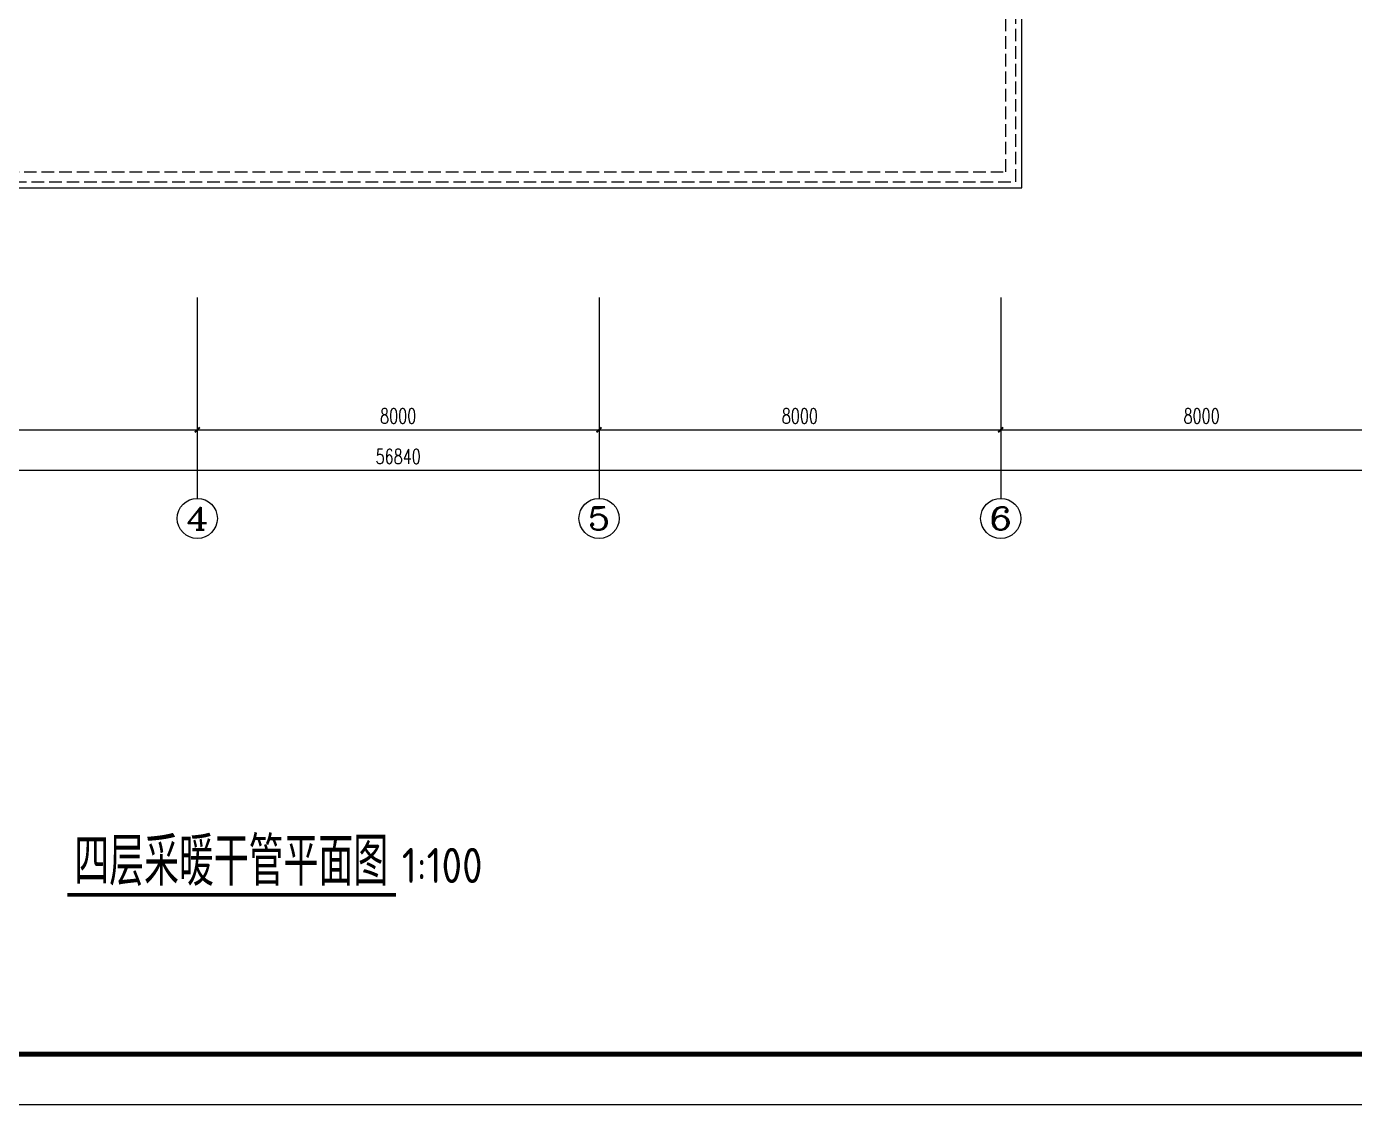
# Model space of a CAD drawing. Extents: x 2297255 to 2381355, y -608375 to -364775.
# Drawn here: x 2328467 to 2354911, y -424175 to -402704 of the extents above; entities that cross this region are included whole.
import ezdxf
from ezdxf.enums import TextEntityAlignment as Align

# ---------------------------------------------------------------- set-up
doc = ezdxf.new("R2010")
doc.units = 0
doc.header["$LTSCALE"] = 1000
doc.header["$MEASUREMENT"] = 0
doc.linetypes.add('DASH', pattern=[0.35, 0.25, -0.1])
for name, color, linetype in [('AXIS', 3, 'Continuous'), ('AXIS_TEXT', 7, 'Continuous'), ('DIM_SYMB', 3, 'Continuous'), ('PUB_DIM', 3, 'Continuous'), ('PUB_TEXT', 7, 'Continuous'), ('TK', 4, 'Continuous')]:
    doc.layers.add(name, color=color, linetype=linetype)
doc.styles.add('_TCH_AXIS', font='COMPLEX', dxfattribs={"bigfont": 'GBCBIG'})
doc.styles.add('_TCH_DIM_T3', font='SIMPLEX', dxfattribs={"width": 0.705882, "bigfont": 'GBCBIG'})
doc.styles.add('COMPLEX', font='COMPLEX')
doc.styles.add('HZTXT1', font='romans.shx', dxfattribs={"width": 0.7, "bigfont": 'GBHZFS.SHX'})
doc.styles.get("Standard").update_dxf_attribs({"font": 'gbenor.shx', "bigfont": 'gbcbig.shx'})
doc.dimstyles.new('_TCH_ARCH&&100', dxfattribs={"dimtxt": 297.5, "dimasz": 100, "dimexe": 250, "dimexo": 300, "dimgap": 126.25, "dimtad": 1, "dimdec": 0, "dimzin": 0, "dimdsep": 46, "dimtxsty": '_TCH_DIM_T3', "dimblk": 'ARCHTICK', "dimcen": 0.09, "dimclrt": 7, "dimazin": 2, "dimtfac": 1, "dimtdec": 0, "dimtix": 1, "dimtmove": 2, "dimatfit": 3, "dimfxl": 30, "dimtolj": 1, "dimtzin": 0, "dimarcsym": 0})

# ---------------------------------------------------------------- blocks, each defined once
blk = doc.blocks.new('_ArchTick')
at = {"color": 0, "linetype": 'ByBlock', "const_width": 0.4}
blk.add_lwpolyline([(-0.5, -0.5), (0.5, 0.5)], dxfattribs=at)
blk = doc.blocks.new('*D109')
at = {"layer": 'Defpoints', "color": 0, "transparency": 16777216}
for p in [(-45219, -16333), (11621, -16333), (11621, -17376)]:
    blk.add_point(p, dxfattribs=at)
at = {"layer": 'PUB_DIM', "color": 0, "lineweight": -2, "transparency": 16777216}
for p, q in [((-45219, -16633), (-45219, -17626)), ((11621, -16633), (11621, -17626)), ((-45219, -17376), (11621, -17376))]:
    blk.add_line(p, q, dxfattribs=at)
at = {"layer": 'PUB_DIM', "color": 0, "lineweight": -2, "transparency": 16777216, "xscale": 100, "yscale": 100, "zscale": 100, "rotation": 180}
blk.add_blockref('_ArchTick', (-45219, -17376), dxfattribs=at)
at = {"layer": 'PUB_DIM', "color": 0, "lineweight": -2, "transparency": 16777216, "xscale": 100, "yscale": 100, "zscale": 100}
blk.add_blockref('_ArchTick', (11621, -17376), dxfattribs=at)
at = {"layer": 'PUB_DIM', "color": 7, "transparency": 16777216, "insert": (-16799, -17101), "char_height": 297.5, "attachment_point": 5, "style": '_TCH_DIM_T3'}
blk.add_mtext('\\A1;56840', dxfattribs=at)
blk = doc.blocks.new('*D113')
at = {"layer": 'Defpoints', "color": 0, "transparency": 16777216}
for p in [(-28799, -15552), (-20799, -15552), (-20799, -16569)]:
    blk.add_point(p, dxfattribs=at)
at = {"layer": 'PUB_DIM', "color": 0, "lineweight": -2, "transparency": 16777216}
for p, q in [((-28799, -15852), (-28799, -16819)), ((-20799, -15852), (-20799, -16819)), ((-28799, -16569), (-20799, -16569))]:
    blk.add_line(p, q, dxfattribs=at)
at = {"layer": 'PUB_DIM', "color": 0, "lineweight": -2, "transparency": 16777216, "xscale": 100, "yscale": 100, "zscale": 100, "rotation": 180}
blk.add_blockref('_ArchTick', (-28799, -16569), dxfattribs=at)
at = {"layer": 'PUB_DIM', "color": 0, "lineweight": -2, "transparency": 16777216, "xscale": 100, "yscale": 100, "zscale": 100}
blk.add_blockref('_ArchTick', (-20799, -16569), dxfattribs=at)
at = {"layer": 'PUB_DIM', "color": 7, "transparency": 16777216, "insert": (-24799, -16294), "char_height": 297.5, "attachment_point": 5, "style": '_TCH_DIM_T3'}
blk.add_mtext('\\A1;8000', dxfattribs=at)
blk = doc.blocks.new('*D114')
at = {"layer": 'Defpoints', "color": 0, "transparency": 16777216}
for p in [(-20799, -15552), (-12799, -15552), (-12799, -16569)]:
    blk.add_point(p, dxfattribs=at)
at = {"layer": 'PUB_DIM', "color": 0, "lineweight": -2, "transparency": 16777216}
for p, q in [((-20799, -15852), (-20799, -16819)), ((-12799, -15852), (-12799, -16819)), ((-20799, -16569), (-12799, -16569))]:
    blk.add_line(p, q, dxfattribs=at)
at = {"layer": 'PUB_DIM', "color": 0, "lineweight": -2, "transparency": 16777216, "xscale": 100, "yscale": 100, "zscale": 100, "rotation": 180}
blk.add_blockref('_ArchTick', (-20799, -16569), dxfattribs=at)
at = {"layer": 'PUB_DIM', "color": 0, "lineweight": -2, "transparency": 16777216, "xscale": 100, "yscale": 100, "zscale": 100}
blk.add_blockref('_ArchTick', (-12799, -16569), dxfattribs=at)
at = {"layer": 'PUB_DIM', "color": 7, "transparency": 16777216, "insert": (-16799, -16294), "char_height": 297.5, "attachment_point": 5, "style": '_TCH_DIM_T3'}
blk.add_mtext('\\A1;8000', dxfattribs=at)
blk = doc.blocks.new('*D115')
at = {"layer": 'Defpoints', "color": 0, "transparency": 16777216}
for p in [(-12799, -15552), (-4799, -15552), (-4799, -16569)]:
    blk.add_point(p, dxfattribs=at)
at = {"layer": 'PUB_DIM', "color": 0, "lineweight": -2, "transparency": 16777216}
for p, q in [((-12799, -15852), (-12799, -16819)), ((-4799, -15852), (-4799, -16819)), ((-12799, -16569), (-4799, -16569))]:
    blk.add_line(p, q, dxfattribs=at)
at = {"layer": 'PUB_DIM', "color": 0, "lineweight": -2, "transparency": 16777216, "xscale": 100, "yscale": 100, "zscale": 100, "rotation": 180}
blk.add_blockref('_ArchTick', (-12799, -16569), dxfattribs=at)
at = {"layer": 'PUB_DIM', "color": 0, "lineweight": -2, "transparency": 16777216, "xscale": 100, "yscale": 100, "zscale": 100}
blk.add_blockref('_ArchTick', (-4799, -16569), dxfattribs=at)
at = {"layer": 'PUB_DIM', "color": 7, "transparency": 16777216, "insert": (-8799, -16294), "char_height": 297.5, "attachment_point": 5, "style": '_TCH_DIM_T3'}
blk.add_mtext('\\A1;8000', dxfattribs=at)
blk = doc.blocks.new('*D116')
at = {"layer": 'Defpoints', "color": 0, "transparency": 16777216}
for p in [(-4799, -15552), (3201, -15552), (3201, -16569)]:
    blk.add_point(p, dxfattribs=at)
at = {"layer": 'PUB_DIM', "color": 0, "lineweight": -2, "transparency": 16777216}
for p, q in [((-4799, -15852), (-4799, -16819)), ((3201, -15852), (3201, -16819)), ((-4799, -16569), (3201, -16569))]:
    blk.add_line(p, q, dxfattribs=at)
at = {"layer": 'PUB_DIM', "color": 0, "lineweight": -2, "transparency": 16777216, "xscale": 100, "yscale": 100, "zscale": 100, "rotation": 180}
blk.add_blockref('_ArchTick', (-4799, -16569), dxfattribs=at)
at = {"layer": 'PUB_DIM', "color": 0, "lineweight": -2, "transparency": 16777216, "xscale": 100, "yscale": 100, "zscale": 100}
blk.add_blockref('_ArchTick', (3201, -16569), dxfattribs=at)
at = {"layer": 'PUB_DIM', "color": 7, "transparency": 16777216, "insert": (-799, -16294), "char_height": 297.5, "attachment_point": 5, "style": '_TCH_DIM_T3'}
blk.add_mtext('\\A1;8000', dxfattribs=at)
blk = doc.blocks.new('*D256')
at = {"layer": 'Defpoints', "color": 0, "transparency": 16777216}
for p in [(-45219, -16333), (11621, -16333), (11621, -17376)]:
    blk.add_point(p, dxfattribs=at)
at = {"layer": 'PUB_DIM', "color": 0, "lineweight": -2, "transparency": 16777216}
for p, q in [((-45219, -16633), (-45219, -17626)), ((11621, -16633), (11621, -17626)), ((-45219, -17376), (11621, -17376))]:
    blk.add_line(p, q, dxfattribs=at)
at = {"layer": 'PUB_DIM', "color": 0, "lineweight": -2, "transparency": 16777216, "xscale": 100, "yscale": 100, "zscale": 100, "rotation": 180}
blk.add_blockref('_ArchTick', (-45219, -17376), dxfattribs=at)
at = {"layer": 'PUB_DIM', "color": 0, "lineweight": -2, "transparency": 16777216, "xscale": 100, "yscale": 100, "zscale": 100}
blk.add_blockref('_ArchTick', (11621, -17376), dxfattribs=at)
at = {"layer": 'PUB_DIM', "color": 7, "transparency": 16777216, "insert": (-16799, -17101), "char_height": 297.5, "attachment_point": 5, "style": '_TCH_DIM_T3'}
blk.add_mtext('\\A1;56840', dxfattribs=at)
blk = doc.blocks.new('*D260')
at = {"layer": 'Defpoints', "color": 0, "transparency": 16777216}
for p in [(-28799, -15552), (-20799, -15552), (-20799, -16569)]:
    blk.add_point(p, dxfattribs=at)
at = {"layer": 'PUB_DIM', "color": 0, "lineweight": -2, "transparency": 16777216}
for p, q in [((-28799, -15852), (-28799, -16819)), ((-20799, -15852), (-20799, -16819)), ((-28799, -16569), (-20799, -16569))]:
    blk.add_line(p, q, dxfattribs=at)
at = {"layer": 'PUB_DIM', "color": 0, "lineweight": -2, "transparency": 16777216, "xscale": 100, "yscale": 100, "zscale": 100, "rotation": 180}
blk.add_blockref('_ArchTick', (-28799, -16569), dxfattribs=at)
at = {"layer": 'PUB_DIM', "color": 0, "lineweight": -2, "transparency": 16777216, "xscale": 100, "yscale": 100, "zscale": 100}
blk.add_blockref('_ArchTick', (-20799, -16569), dxfattribs=at)
at = {"layer": 'PUB_DIM', "color": 7, "transparency": 16777216, "insert": (-24799, -16294), "char_height": 297.5, "attachment_point": 5, "style": '_TCH_DIM_T3'}
blk.add_mtext('\\A1;8000', dxfattribs=at)
blk = doc.blocks.new('*D261')
at = {"layer": 'Defpoints', "color": 0, "transparency": 16777216}
for p in [(-20799, -15552), (-12799, -15552), (-12799, -16569)]:
    blk.add_point(p, dxfattribs=at)
at = {"layer": 'PUB_DIM', "color": 0, "lineweight": -2, "transparency": 16777216}
for p, q in [((-20799, -15852), (-20799, -16819)), ((-12799, -15852), (-12799, -16819)), ((-20799, -16569), (-12799, -16569))]:
    blk.add_line(p, q, dxfattribs=at)
at = {"layer": 'PUB_DIM', "color": 0, "lineweight": -2, "transparency": 16777216, "xscale": 100, "yscale": 100, "zscale": 100, "rotation": 180}
blk.add_blockref('_ArchTick', (-20799, -16569), dxfattribs=at)
at = {"layer": 'PUB_DIM', "color": 0, "lineweight": -2, "transparency": 16777216, "xscale": 100, "yscale": 100, "zscale": 100}
blk.add_blockref('_ArchTick', (-12799, -16569), dxfattribs=at)
at = {"layer": 'PUB_DIM', "color": 7, "transparency": 16777216, "insert": (-16799, -16294), "char_height": 297.5, "attachment_point": 5, "style": '_TCH_DIM_T3'}
blk.add_mtext('\\A1;8000', dxfattribs=at)
blk = doc.blocks.new('*D262')
at = {"layer": 'Defpoints', "color": 0, "transparency": 16777216}
for p in [(-12799, -15552), (-4799, -15552), (-4799, -16569)]:
    blk.add_point(p, dxfattribs=at)
at = {"layer": 'PUB_DIM', "color": 0, "lineweight": -2, "transparency": 16777216}
for p, q in [((-12799, -15852), (-12799, -16819)), ((-4799, -15852), (-4799, -16819)), ((-12799, -16569), (-4799, -16569))]:
    blk.add_line(p, q, dxfattribs=at)
at = {"layer": 'PUB_DIM', "color": 0, "lineweight": -2, "transparency": 16777216, "xscale": 100, "yscale": 100, "zscale": 100, "rotation": 180}
blk.add_blockref('_ArchTick', (-12799, -16569), dxfattribs=at)
at = {"layer": 'PUB_DIM', "color": 0, "lineweight": -2, "transparency": 16777216, "xscale": 100, "yscale": 100, "zscale": 100}
blk.add_blockref('_ArchTick', (-4799, -16569), dxfattribs=at)
at = {"layer": 'PUB_DIM', "color": 7, "transparency": 16777216, "insert": (-8799, -16294), "char_height": 297.5, "attachment_point": 5, "style": '_TCH_DIM_T3'}
blk.add_mtext('\\A1;8000', dxfattribs=at)
blk = doc.blocks.new('*D263')
at = {"layer": 'Defpoints', "color": 0, "transparency": 16777216}
for p in [(-4799, -15552), (3201, -15552), (3201, -16569)]:
    blk.add_point(p, dxfattribs=at)
at = {"layer": 'PUB_DIM', "color": 0, "lineweight": -2, "transparency": 16777216}
for p, q in [((-4799, -15852), (-4799, -16819)), ((3201, -15852), (3201, -16819)), ((-4799, -16569), (3201, -16569))]:
    blk.add_line(p, q, dxfattribs=at)
at = {"layer": 'PUB_DIM', "color": 0, "lineweight": -2, "transparency": 16777216, "xscale": 100, "yscale": 100, "zscale": 100, "rotation": 180}
blk.add_blockref('_ArchTick', (-4799, -16569), dxfattribs=at)
at = {"layer": 'PUB_DIM', "color": 0, "lineweight": -2, "transparency": 16777216, "xscale": 100, "yscale": 100, "zscale": 100}
blk.add_blockref('_ArchTick', (3201, -16569), dxfattribs=at)
at = {"layer": 'PUB_DIM', "color": 7, "transparency": 16777216, "insert": (-799, -16294), "char_height": 297.5, "attachment_point": 5, "style": '_TCH_DIM_T3'}
blk.add_mtext('\\A1;8000', dxfattribs=at)
blk = doc.blocks.new('*D403')
at = {"layer": 'Defpoints', "color": 0, "transparency": 16777216}
for p in [(-45219, -16333), (11621, -16333), (11621, -17376)]:
    blk.add_point(p, dxfattribs=at)
at = {"layer": 'PUB_DIM', "color": 0, "lineweight": -2, "transparency": 16777216}
for p, q in [((-45219, -16633), (-45219, -17626)), ((11621, -16633), (11621, -17626)), ((-45219, -17376), (11621, -17376))]:
    blk.add_line(p, q, dxfattribs=at)
at = {"layer": 'PUB_DIM', "color": 0, "lineweight": -2, "transparency": 16777216, "xscale": 100, "yscale": 100, "zscale": 100, "rotation": 180}
blk.add_blockref('_ArchTick', (-45219, -17376), dxfattribs=at)
at = {"layer": 'PUB_DIM', "color": 0, "lineweight": -2, "transparency": 16777216, "xscale": 100, "yscale": 100, "zscale": 100}
blk.add_blockref('_ArchTick', (11621, -17376), dxfattribs=at)
at = {"layer": 'PUB_DIM', "color": 7, "transparency": 16777216, "insert": (-16799, -17101), "char_height": 297.5, "attachment_point": 5, "style": '_TCH_DIM_T3'}
blk.add_mtext('\\A1;56840', dxfattribs=at)
blk = doc.blocks.new('*D407')
at = {"layer": 'Defpoints', "color": 0, "transparency": 16777216}
for p in [(-28799, -15552), (-20799, -15552), (-20799, -16569)]:
    blk.add_point(p, dxfattribs=at)
at = {"layer": 'PUB_DIM', "color": 0, "lineweight": -2, "transparency": 16777216}
for p, q in [((-28799, -15852), (-28799, -16819)), ((-20799, -15852), (-20799, -16819)), ((-28799, -16569), (-20799, -16569))]:
    blk.add_line(p, q, dxfattribs=at)
at = {"layer": 'PUB_DIM', "color": 0, "lineweight": -2, "transparency": 16777216, "xscale": 100, "yscale": 100, "zscale": 100, "rotation": 180}
blk.add_blockref('_ArchTick', (-28799, -16569), dxfattribs=at)
at = {"layer": 'PUB_DIM', "color": 0, "lineweight": -2, "transparency": 16777216, "xscale": 100, "yscale": 100, "zscale": 100}
blk.add_blockref('_ArchTick', (-20799, -16569), dxfattribs=at)
at = {"layer": 'PUB_DIM', "color": 7, "transparency": 16777216, "insert": (-24799, -16294), "char_height": 297.5, "attachment_point": 5, "style": '_TCH_DIM_T3'}
blk.add_mtext('\\A1;8000', dxfattribs=at)
blk = doc.blocks.new('*D408')
at = {"layer": 'Defpoints', "color": 0, "transparency": 16777216}
for p in [(-20799, -15552), (-12799, -15552), (-12799, -16569)]:
    blk.add_point(p, dxfattribs=at)
at = {"layer": 'PUB_DIM', "color": 0, "lineweight": -2, "transparency": 16777216}
for p, q in [((-20799, -15852), (-20799, -16819)), ((-12799, -15852), (-12799, -16819)), ((-20799, -16569), (-12799, -16569))]:
    blk.add_line(p, q, dxfattribs=at)
at = {"layer": 'PUB_DIM', "color": 0, "lineweight": -2, "transparency": 16777216, "xscale": 100, "yscale": 100, "zscale": 100, "rotation": 180}
blk.add_blockref('_ArchTick', (-20799, -16569), dxfattribs=at)
at = {"layer": 'PUB_DIM', "color": 0, "lineweight": -2, "transparency": 16777216, "xscale": 100, "yscale": 100, "zscale": 100}
blk.add_blockref('_ArchTick', (-12799, -16569), dxfattribs=at)
at = {"layer": 'PUB_DIM', "color": 7, "transparency": 16777216, "insert": (-16799, -16294), "char_height": 297.5, "attachment_point": 5, "style": '_TCH_DIM_T3'}
blk.add_mtext('\\A1;8000', dxfattribs=at)
blk = doc.blocks.new('*D409')
at = {"layer": 'Defpoints', "color": 0, "transparency": 16777216}
for p in [(-12799, -15552), (-4799, -15552), (-4799, -16569)]:
    blk.add_point(p, dxfattribs=at)
at = {"layer": 'PUB_DIM', "color": 0, "lineweight": -2, "transparency": 16777216}
for p, q in [((-12799, -15852), (-12799, -16819)), ((-4799, -15852), (-4799, -16819)), ((-12799, -16569), (-4799, -16569))]:
    blk.add_line(p, q, dxfattribs=at)
at = {"layer": 'PUB_DIM', "color": 0, "lineweight": -2, "transparency": 16777216, "xscale": 100, "yscale": 100, "zscale": 100, "rotation": 180}
blk.add_blockref('_ArchTick', (-12799, -16569), dxfattribs=at)
at = {"layer": 'PUB_DIM', "color": 0, "lineweight": -2, "transparency": 16777216, "xscale": 100, "yscale": 100, "zscale": 100}
blk.add_blockref('_ArchTick', (-4799, -16569), dxfattribs=at)
at = {"layer": 'PUB_DIM', "color": 7, "transparency": 16777216, "insert": (-8799, -16294), "char_height": 297.5, "attachment_point": 5, "style": '_TCH_DIM_T3'}
blk.add_mtext('\\A1;8000', dxfattribs=at)
blk = doc.blocks.new('*D410')
at = {"layer": 'Defpoints', "color": 0, "transparency": 16777216}
for p in [(-4799, -15552), (3201, -15552), (3201, -16569)]:
    blk.add_point(p, dxfattribs=at)
at = {"layer": 'PUB_DIM', "color": 0, "lineweight": -2, "transparency": 16777216}
for p, q in [((-4799, -15852), (-4799, -16819)), ((3201, -15852), (3201, -16819)), ((-4799, -16569), (3201, -16569))]:
    blk.add_line(p, q, dxfattribs=at)
at = {"layer": 'PUB_DIM', "color": 0, "lineweight": -2, "transparency": 16777216, "xscale": 100, "yscale": 100, "zscale": 100, "rotation": 180}
blk.add_blockref('_ArchTick', (-4799, -16569), dxfattribs=at)
at = {"layer": 'PUB_DIM', "color": 0, "lineweight": -2, "transparency": 16777216, "xscale": 100, "yscale": 100, "zscale": 100}
blk.add_blockref('_ArchTick', (3201, -16569), dxfattribs=at)
at = {"layer": 'PUB_DIM', "color": 7, "transparency": 16777216, "insert": (-799, -16294), "char_height": 297.5, "attachment_point": 5, "style": '_TCH_DIM_T3'}
blk.add_mtext('\\A1;8000', dxfattribs=at)
blk = doc.blocks.new('_AXISO')
blk.add_circle((0, 0), 0.5)
at = {"layer": 'AXIS_TEXT', "style": 'COMPLEX', "width": 1.041667}
blk.add_attdef('A', text='', height=0.56, dxfattribs=at).set_placement((-0.25, -0.28), (0.25, -0.28), align=Align.FIT)
blk = doc.blocks.new('*D440')
at = {"layer": 'Defpoints', "color": 0, "transparency": 16777216}
for p in [(-45219, -16333), (11621, -16333), (11621, -17376)]:
    blk.add_point(p, dxfattribs=at)
at = {"layer": 'PUB_DIM', "color": 0, "lineweight": -2, "transparency": 16777216}
for p, q in [((-45219, -16633), (-45219, -17626)), ((11621, -16633), (11621, -17626)), ((-45219, -17376), (11621, -17376))]:
    blk.add_line(p, q, dxfattribs=at)
at = {"layer": 'PUB_DIM', "color": 0, "lineweight": -2, "transparency": 16777216, "xscale": 100, "yscale": 100, "zscale": 100, "rotation": 180}
blk.add_blockref('_ArchTick', (-45219, -17376), dxfattribs=at)
at = {"layer": 'PUB_DIM', "color": 0, "lineweight": -2, "transparency": 16777216, "xscale": 100, "yscale": 100, "zscale": 100}
blk.add_blockref('_ArchTick', (11621, -17376), dxfattribs=at)
at = {"layer": 'PUB_DIM', "color": 7, "transparency": 16777216, "insert": (-16799, -17101), "char_height": 297.5, "attachment_point": 5, "style": '_TCH_DIM_T3'}
blk.add_mtext('\\A1;56840', dxfattribs=at)
blk = doc.blocks.new('*D444')
at = {"layer": 'Defpoints', "color": 0, "transparency": 16777216}
for p in [(-28799, -15552), (-20799, -15552), (-20799, -16569)]:
    blk.add_point(p, dxfattribs=at)
at = {"layer": 'PUB_DIM', "color": 0, "lineweight": -2, "transparency": 16777216}
for p, q in [((-28799, -15852), (-28799, -16819)), ((-20799, -15852), (-20799, -16819)), ((-28799, -16569), (-20799, -16569))]:
    blk.add_line(p, q, dxfattribs=at)
at = {"layer": 'PUB_DIM', "color": 0, "lineweight": -2, "transparency": 16777216, "xscale": 100, "yscale": 100, "zscale": 100, "rotation": 180}
blk.add_blockref('_ArchTick', (-28799, -16569), dxfattribs=at)
at = {"layer": 'PUB_DIM', "color": 0, "lineweight": -2, "transparency": 16777216, "xscale": 100, "yscale": 100, "zscale": 100}
blk.add_blockref('_ArchTick', (-20799, -16569), dxfattribs=at)
at = {"layer": 'PUB_DIM', "color": 7, "transparency": 16777216, "insert": (-24799, -16294), "char_height": 297.5, "attachment_point": 5, "style": '_TCH_DIM_T3'}
blk.add_mtext('\\A1;8000', dxfattribs=at)
blk = doc.blocks.new('*D445')
at = {"layer": 'Defpoints', "color": 0, "transparency": 16777216}
for p in [(-20799, -15552), (-12799, -15552), (-12799, -16569)]:
    blk.add_point(p, dxfattribs=at)
at = {"layer": 'PUB_DIM', "color": 0, "lineweight": -2, "transparency": 16777216}
for p, q in [((-20799, -15852), (-20799, -16819)), ((-12799, -15852), (-12799, -16819)), ((-20799, -16569), (-12799, -16569))]:
    blk.add_line(p, q, dxfattribs=at)
at = {"layer": 'PUB_DIM', "color": 0, "lineweight": -2, "transparency": 16777216, "xscale": 100, "yscale": 100, "zscale": 100, "rotation": 180}
blk.add_blockref('_ArchTick', (-20799, -16569), dxfattribs=at)
at = {"layer": 'PUB_DIM', "color": 0, "lineweight": -2, "transparency": 16777216, "xscale": 100, "yscale": 100, "zscale": 100}
blk.add_blockref('_ArchTick', (-12799, -16569), dxfattribs=at)
at = {"layer": 'PUB_DIM', "color": 7, "transparency": 16777216, "insert": (-16799, -16294), "char_height": 297.5, "attachment_point": 5, "style": '_TCH_DIM_T3'}
blk.add_mtext('\\A1;8000', dxfattribs=at)
blk = doc.blocks.new('*D446')
at = {"layer": 'Defpoints', "color": 0, "transparency": 16777216}
for p in [(-12799, -15552), (-4799, -15552), (-4799, -16569)]:
    blk.add_point(p, dxfattribs=at)
at = {"layer": 'PUB_DIM', "color": 0, "lineweight": -2, "transparency": 16777216}
for p, q in [((-12799, -15852), (-12799, -16819)), ((-4799, -15852), (-4799, -16819)), ((-12799, -16569), (-4799, -16569))]:
    blk.add_line(p, q, dxfattribs=at)
at = {"layer": 'PUB_DIM', "color": 0, "lineweight": -2, "transparency": 16777216, "xscale": 100, "yscale": 100, "zscale": 100, "rotation": 180}
blk.add_blockref('_ArchTick', (-12799, -16569), dxfattribs=at)
at = {"layer": 'PUB_DIM', "color": 0, "lineweight": -2, "transparency": 16777216, "xscale": 100, "yscale": 100, "zscale": 100}
blk.add_blockref('_ArchTick', (-4799, -16569), dxfattribs=at)
at = {"layer": 'PUB_DIM', "color": 7, "transparency": 16777216, "insert": (-8799, -16294), "char_height": 297.5, "attachment_point": 5, "style": '_TCH_DIM_T3'}
blk.add_mtext('\\A1;8000', dxfattribs=at)
blk = doc.blocks.new('*D447')
at = {"layer": 'Defpoints', "color": 0, "transparency": 16777216}
for p in [(-4799, -15552), (3201, -15552), (3201, -16569)]:
    blk.add_point(p, dxfattribs=at)
at = {"layer": 'PUB_DIM', "color": 0, "lineweight": -2, "transparency": 16777216}
for p, q in [((-4799, -15852), (-4799, -16819)), ((3201, -15852), (3201, -16819)), ((-4799, -16569), (3201, -16569))]:
    blk.add_line(p, q, dxfattribs=at)
at = {"layer": 'PUB_DIM', "color": 0, "lineweight": -2, "transparency": 16777216, "xscale": 100, "yscale": 100, "zscale": 100, "rotation": 180}
blk.add_blockref('_ArchTick', (-4799, -16569), dxfattribs=at)
at = {"layer": 'PUB_DIM', "color": 0, "lineweight": -2, "transparency": 16777216, "xscale": 100, "yscale": 100, "zscale": 100}
blk.add_blockref('_ArchTick', (3201, -16569), dxfattribs=at)
at = {"layer": 'PUB_DIM', "color": 7, "transparency": 16777216, "insert": (-799, -16294), "char_height": 297.5, "attachment_point": 5, "style": '_TCH_DIM_T3'}
blk.add_mtext('\\A1;8000', dxfattribs=at)
blk = doc.blocks.new('*U579')
at = {"color": 3}
blk.add_lwpolyline([(-84100, 0), (0, 0), (0, 59400), (-84100, 59400)], close=True, dxfattribs=at)
at = {"color": 3, "const_width": 100}
blk.add_lwpolyline([(-81600, 1000), (-1000, 1000), (-1000, 58400), (-81600, 58400)], close=True, dxfattribs=at)
at = {"layer": 'TK', "color": 4, "style": 'HZTXT1'}
for tag, height, width, p in [('项目负责1', 400, 0.6, (-4500, 19196)), ('项目负责2', 400, 0.6, (-4500, 18296)), ('专责', 400, 0.6, (-4500, 17396)), ('审定', 400, 0.6, (-4500, 16496)), ('审核', 400, 0.6, (-4500, 15596)), ('校对', 400, 0.6, (-4500, 14696)), ('设计', 400, 0.6, (-4500, 13796)), ('绘图', 400, 0.6, (-4500, 12896)), ('建设单位', 450, 0.6, (-4500, 11050)), ('工号', 400, 0.5, (-5501, 3507)), ('版次', 400, 0.7, (-2138, 3498)), ('阶段', 400, 0.7, (-2138, 2498)), ('比例', 400, 0.7, (-5491, 1513)), ('日期', 400, 0.7, (-2138, 1498))]:
    blk.add_attdef(tag, text='', height=height, dxfattribs=dict(at, width=width)).set_placement(p, align=Align.MIDDLE)
at = {"layer": 'TK', "color": 1, "lineweight": -3, "style": 'HZTXT1', "width": 0.6}
blk.add_attdef('工程名称', text='', height=450, dxfattribs=at).set_placement((-4500, 9050), align=Align.MIDDLE)
at = {"layer": 'TK', "color": 4, "lineweight": -3, "style": 'HZTXT1', "width": 0.6}
blk.add_attdef('子项名称', text='', height=450, dxfattribs=at).set_placement((-4500, 7050), align=Align.MIDDLE)
at = {"layer": 'TK', "color": 1, "lineweight": -3, "width": 0.6, "flags": 104}
blk.add_attdef('图名', text='', height=400, dxfattribs=at).set_placement((-4558, 4958), align=Align.MIDDLE_CENTER)
at = {"layer": 'TK', "color": 1, "style": 'HZTXT1', "width": 0.7}
blk.add_attdef('图号', text='', height=400, dxfattribs=at).set_placement((-5491, 2513), align=Align.MIDDLE)
blk = doc.blocks.new('A$C7281566F')
blk.add_lwpolyline([(-29319.5, 16139.4), (-45219.5, 16139.4), (-45219.5, -11750.6), (-4379.5, -11750.6), (-4379.5, -5750.6)])
at = {"color": 2, "linetype": 'DASH'}
for points in [[(-29319.5, 16019.4), (-45099.5, 16019.4), (-45099.5, -11630.6), (-4499.5, -11630.6), (-4499.5, -5750.6)], [(-29319.5, 15819.4), (-44899.5, 15819.4), (-44899.5, -11430.6), (-4699.5, -11430.6), (-4699.5, -5750.6)]]:
    blk.add_lwpolyline(points, dxfattribs=at)
at = {"layer": 'AXIS'}
for p, q in [((-20799.5, -13934.5), (-20799.5, -17934.5)), ((-12799.5, -13934.5), (-12799.5, -17934.5)), ((-4799.5, -13934.5), (-4799.5, -17934.5))]:
    blk.add_line(p, q, dxfattribs=at)
ref = blk.add_blockref('_AXISO', (-20799.5, -18334.5), dxfattribs=dict(at, xscale=800, yscale=800, zscale=800))
ref.add_attrib('A', '4', dxfattribs={"layer": 'AXIS_TEXT', "height": 452.5, "style": '_TCH_AXIS', "width": 1.3125}).set_placement((-21025.7, -18560.8), (-20573.2, -18560.8), align=Align.FIT)
ref = blk.add_blockref('_AXISO', (-12799.5, -18334.5), dxfattribs=dict(at, xscale=800, yscale=800, zscale=800))
ref.add_attrib('A', '5', dxfattribs={"layer": 'AXIS_TEXT', "height": 452.5, "style": '_TCH_AXIS', "width": 1.5}).set_placement((-13025.7, -18560.8), (-12573.2, -18560.8), align=Align.FIT)
ref = blk.add_blockref('_AXISO', (-4799.5, -18334.5), dxfattribs=dict(at, xscale=800, yscale=800, zscale=800))
ref.add_attrib('A', '6', dxfattribs={"layer": 'AXIS_TEXT', "height": 452.5, "style": '_TCH_AXIS', "width": 1.5}).set_placement((-5025.7, -18560.8), (-4573.2, -18560.8), align=Align.FIT)
at = {"layer": 'PUB_DIM'}
for p1, p2, distance, picture, middle in [((-28799.5, -15552.1), (-20799.5, -15552.1), -1017, '*D113', (-24799.5, -16294.1)), ((-28799.5, -15552.1), (-20799.5, -15552.1), -1017, '*D260', (-24799.5, -16294.1)), ((-28799.5, -15552.1), (-20799.5, -15552.1), -1017, '*D407', (-24799.5, -16294.1)), ((-28799.5, -15552.1), (-20799.5, -15552.1), -1017, '*D444', (-24799.5, -16294.1)), ((-20799.5, -15552.1), (-12799.5, -15552.1), -1017, '*D114', (-16799.5, -16294.1)), ((-20799.5, -15552.1), (-12799.5, -15552.1), -1017, '*D261', (-16799.5, -16294.1)), ((-20799.5, -15552.1), (-12799.5, -15552.1), -1017, '*D408', (-16799.5, -16294.1)), ((-20799.5, -15552.1), (-12799.5, -15552.1), -1017, '*D445', (-16799.5, -16294.1)), ((-12799.5, -15552.1), (-4799.5, -15552.1), -1017, '*D115', (-8799.5, -16294.1)), ((-12799.5, -15552.1), (-4799.5, -15552.1), -1017, '*D262', (-8799.5, -16294.1)), ((-12799.5, -15552.1), (-4799.5, -15552.1), -1017, '*D409', (-8799.5, -16294.1)), ((-12799.5, -15552.1), (-4799.5, -15552.1), -1017, '*D446', (-8799.5, -16294.1)), ((-4799.5, -15552.1), (3200.5, -15552.1), -1017, '*D116', (-799.5, -16294.1)), ((-4799.5, -15552.1), (3200.5, -15552.1), -1017, '*D263', (-799.5, -16294.1)), ((-4799.5, -15552.1), (3200.5, -15552.1), -1017, '*D410', (-799.5, -16294.1)), ((-4799.5, -15552.1), (3200.5, -15552.1), -1017, '*D447', (-799.5, -16294.1)), ((-45219.5, -16333.4), (11620.5, -16333.4), -1042.6, '*D109', (-16799.5, -17101)), ((-45219.5, -16333.4), (11620.5, -16333.4), -1042.6, '*D256', (-16799.5, -17101)), ((-45219.5, -16333.4), (11620.5, -16333.4), -1042.6, '*D403', (-16799.5, -17101)), ((-45219.5, -16333.4), (11620.5, -16333.4), -1042.6, '*D440', (-16799.5, -17101))]:
    dim = blk.add_aligned_dim(p1=p1, p2=p2, distance=distance, dimstyle='_TCH_ARCH&&100', dxfattribs=at)
    dim.commit()
    dim.dimension.update_dxf_attribs({"geometry": picture, "text_midpoint": middle})

msp = doc.modelspace()

# ---------------------------------------------------------------- linework, layer by layer
at = {"layer": 'DIM_SYMB', "const_width": 70}
msp.add_lwpolyline([(2335821.8, -420001.3), (2329278.9, -420001.3)], dxfattribs=at)

# ---------------------------------------------------------------- block references
for name, p in [('*U579', (2381355.1, -424174.9)), ('A$C7281566F', (2352666.9, -394167.1))]:
    msp.add_blockref(name, p)

# ---------------------------------------------------------------- texts
at = {"layer": 'PUB_TEXT'}
for s, height, p in [('四层采暖干管平面图', 964.54, (2329418.9, -419816.6)), ('1:100', 700, (2335940.6, -419764))]:
    msp.add_text(s, height=height, dxfattribs=at).set_placement(p)

doc.saveas('drawing.dxf')
